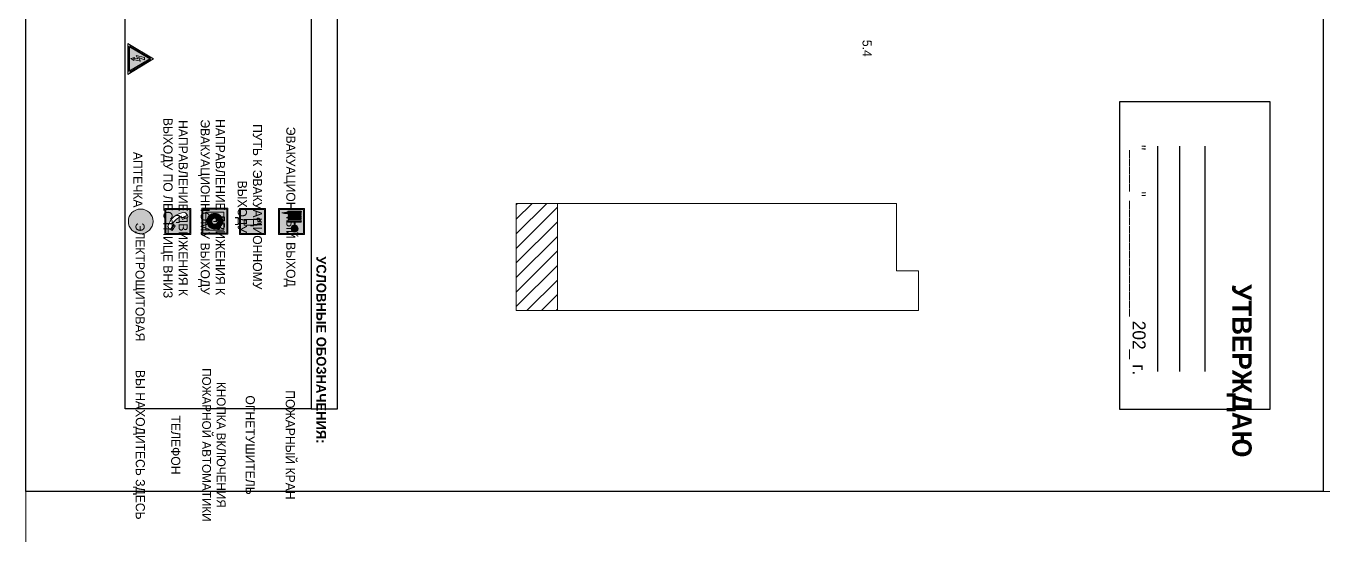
# Model space of a CAD drawing. Header units: millimetres. Extents: x 13810 to 67229, y 12374 to 21950.
# Drawn here: x 30417.2 to 30817.2, y 14536.4 to 14693.5 of the extents above; entities that cross this region are included whole.
import ezdxf

# ---------------------------------------------------------------- set-up
doc = ezdxf.new("R2010")
doc.units = ezdxf.units.MM
doc.styles.add('обычный', font='arial.ttf')

# ---------------------------------------------------------------- blocks, each defined once
blk = doc.blocks.new('A$C3E6D3DDE')
at = {"lineweight": 5}
h = blk.add_hatch(color=40, dxfattribs=at)
h.paths.add_polyline_path([(24.1, 1.45), (16.46, -11.35), (31.74, -11.35)])
h.paths.add_polyline_path([(24.09, -0.46), (30.03, -10.41), (18.14, -10.41)], flags=16)
h.paths.add_polyline_path([(24.54, -3.08), (23.41, -6.02), (25.13, -5.01), (24.33, -8.5), (24.82, -8.27), (23.79, -9.86), (23.4, -8.04), (23.8, -8.43), (24.04, -6.29), (22.39, -7.25), (23.44, -3.08)], flags=0)
h = blk.add_hatch(color=256, dxfattribs=at)
h.paths.add_polyline_path([(24.37, 0.03, 0.567511), (23.82, 0.03), (17.59, -10.4, 0.582454), (17.86, -10.88), (30.32, -10.88, 0.582149), (30.6, -10.4)])
h.paths.add_polyline_path([(24.09, -0.46), (18.14, -10.41), (30.03, -10.41)], flags=16)
h.paths.add_polyline_path([(24.54, -3.08), (23.41, -6.02), (25.13, -5.01), (24.33, -8.5), (24.82, -8.27), (23.79, -9.86), (23.4, -8.04), (23.8, -8.43), (24.04, -6.29), (22.39, -7.25), (23.44, -3.08)], flags=0)
h = blk.add_hatch(color=40, dxfattribs=at)
h.paths.add_polyline_path([(24.09, -0.46), (18.14, -10.41), (30.03, -10.41)])
h.paths.add_polyline_path([(24.82, -8.27), (23.79, -9.86), (23.4, -8.04), (23.8, -8.43), (24.04, -6.29), (22.39, -7.25), (23.44, -3.08), (24.54, -3.08), (23.41, -6.02), (25.13, -5.01), (24.33, -8.5)], flags=16)
at = {"color": 40, "lineweight": 5}
for p, q in [((16.46, -11.35), (24.1, 1.45)), ((24.1, 1.45), (31.74, -11.35))]:
    blk.add_line(p, q, dxfattribs=at)
at = {"lineweight": 5}
for p, q in [((17.59, -10.4), (23.82, 0.03)), ((24.37, 0.03), (30.6, -10.4)), ((18.14, -10.41), (24.09, -0.46)), ((23.44, -3.08), (22.39, -7.25)), ((22.39, -7.25), (24.04, -6.29)), ((23.41, -6.02), (24.54, -3.08)), ((25.13, -5.01), (23.41, -6.02)), ((24.54, -3.08), (23.44, -3.08)), ((24.04, -6.29), (23.8, -8.43)), ((24.09, -0.46), (30.03, -10.41)), ((24.33, -8.5), (25.13, -5.01)), ((17.86, -10.88), (30.32, -10.88)), ((18.14, -10.41), (30.03, -10.41)), ((23.8, -8.43), (23.4, -8.04)), ((23.4, -8.04), (23.79, -9.86)), ((23.79, -9.86), (24.82, -8.27)), ((24.82, -8.27), (24.33, -8.5))]:
    blk.add_line(p, q, dxfattribs=at)
at = {"color": 50, "lineweight": 5}
blk.add_line((31.74, -11.35), (16.46, -11.35), dxfattribs=at)
blk = doc.blocks.new('A$C37112FD5')
at = {"true_color": 0xf5f5ff}
h = blk.add_hatch(color=7, dxfattribs=at)
h.dxf.hatch_style = 1
h.paths.add_polyline_path([(12.8, -7.4), (0, -7.4), (0, -20.2), (12.8, -20.2)])
h.paths.add_polyline_path([(12.29, -7.91), (12.29, -19.69), (0.51, -19.69), (0.51, -7.91)], flags=16)
h.paths.add_polyline_path([(4.98, -9.04, -0.42597), (5.17, -9.22), (5.17, -12.25), (5.17, -15.29, -0.432244), (4.98, -15.47), (4.83, -15.47, -0.42597), (4.64, -15.29), (4.64, -12.25), (4.64, -9.22, -0.432244), (4.83, -9.04)], flags=0)
h.paths.add_polyline_path([(4.28, -9.22), (4.28, -12.25), (4.28, -15.29, -0.432244), (4.09, -15.47), (3.94, -15.47, -0.42597), (3.75, -15.29), (3.75, -12.25), (3.75, -9.22, -0.432244), (3.94, -9.04), (4.09, -9.04, -0.42597)], flags=0)
h.paths.add_polyline_path([(5.72, -9.04), (5.87, -9.04, -0.42597), (6.06, -9.22), (6.06, -12.25), (6.06, -15.29, -0.432244), (5.87, -15.47), (5.72, -15.47, -0.42597), (5.53, -15.29), (5.53, -12.25), (5.53, -9.22, -0.432244)], flags=0)
h.paths.add_polyline_path([(6.42, -8.9), (6.5, -8.9, -0.42597), (6.69, -9.08), (6.69, -12.03), (8.21, -12.03, -15.824349), (8.21, -12.47), (6.69, -12.47), (6.69, -15.42, -0.432244), (6.5, -15.6), (6.42, -15.6)], flags=0)
h.paths.add_polyline_path([(3.39, -9.22), (3.39, -12.25), (3.39, -15.29, -0.432244), (3.2, -15.47), (3.05, -15.47, -0.42597), (2.85, -15.29), (2.85, -12.25), (2.85, -9.22, -0.432244), (3.05, -9.04), (3.2, -9.04, -0.42597)], flags=0)
h.paths.add_polyline_path([(2.5, -9.22), (2.5, -16.71), (1.96, -16.71), (1.96, -9.22, -0.432244), (2.15, -9.04), (2.31, -9.04, -0.42597)], flags=0)
h.paths.add_polyline_path([(1.61, -8.9), (1.61, -15.6), (1.57, -15.6, -0.42597), (1.37, -15.42), (1.37, -12.03), (1.37, -9.09, -0.432244), (1.57, -8.9)], flags=0)
h.paths.add_polyline_path([(9.76, -10.81), (9.76, -12.03), (8.49, -12.03, -0.336371)], flags=0)
h.paths.add_polyline_path([(8.49, -12.47), (9.76, -12.47), (9.76, -13.7, -0.336371)], flags=0)
h.paths.add_polyline_path([(10.11, -10.81, -0.336371), (11.38, -12.03), (10.11, -12.03)], flags=0)
h.paths.add_polyline_path([(10.11, -12.47), (11.38, -12.47, -0.336371), (10.11, -13.7)], flags=0)
h.paths.add_polyline_path([(2.5, -16.84), (2.5, -17.05), (1.97, -17.05), (1.97, -16.84)], flags=0)
h.paths.add_polyline_path([(2.5, -17.24, -0.033778), (2.24, -18.6, -0.033778), (1.97, -17.24)], flags=0)
h = blk.add_hatch(color=242)
h.dxf.hatch_style = 1
h.paths.add_polyline_path([(12.29, -7.91), (0.51, -7.91), (0.51, -19.69), (12.29, -19.69)])
h.paths.add_polyline_path([(6.42, -15.6), (6.42, -8.9), (6.5, -8.9, -0.42597), (6.69, -9.08), (6.69, -12.03), (8.21, -12.03, -15.824349), (8.21, -12.47), (6.69, -12.47), (6.69, -15.42, -0.432244), (6.5, -15.6)], flags=16)
h.paths.add_polyline_path([(5.87, -15.47), (5.72, -15.47, -0.42597), (5.53, -15.29), (5.53, -12.25), (5.53, -9.22, -0.432244), (5.72, -9.04), (5.87, -9.04, -0.42597), (6.06, -9.22), (6.06, -12.25), (6.06, -15.29, -0.432244)], flags=16)
h.paths.add_polyline_path([(4.98, -15.47), (4.83, -15.47, -0.42597), (4.64, -15.29), (4.64, -12.25), (4.64, -9.22, -0.432244), (4.83, -9.04), (4.98, -9.04, -0.42597), (5.17, -9.22), (5.17, -12.25), (5.17, -15.29, -0.432244)], flags=16)
h.paths.add_polyline_path([(4.09, -15.47), (3.94, -15.47, -0.42597), (3.75, -15.29), (3.75, -12.25), (3.75, -9.22, -0.432244), (3.94, -9.04), (4.09, -9.04, -0.42597), (4.28, -9.22), (4.28, -12.25), (4.28, -15.29, -0.432244)], flags=16)
h.paths.add_polyline_path([(3.2, -15.47), (3.05, -15.47, -0.42597), (2.85, -15.29), (2.85, -12.25), (2.85, -9.22, -0.432244), (3.05, -9.04), (3.2, -9.04, -0.42597), (3.39, -9.22), (3.39, -12.25), (3.39, -15.29, -0.432244)], flags=16)
h.paths.add_polyline_path([(2.5, -17.05), (1.97, -17.05), (1.97, -16.84), (2.5, -16.84)], flags=16)
h.paths.add_polyline_path([(2.5, -17.24, -0.033778), (2.24, -18.6, -0.033778), (1.97, -17.24)], flags=16)
h.paths.add_polyline_path([(2.5, -16.71), (1.96, -16.71), (1.96, -9.22, -0.432244), (2.15, -9.04), (2.31, -9.04, -0.42597), (2.5, -9.22)], flags=16)
h.paths.add_polyline_path([(1.61, -15.6), (1.57, -15.6, -0.42597), (1.37, -15.42), (1.37, -12.03), (1.37, -9.09, -0.432244), (1.57, -8.9), (1.61, -8.9)], flags=16)
h.paths.add_polyline_path([(8.49, -12.47), (9.76, -12.47), (9.76, -13.7, -0.336371)], flags=0)
h.paths.add_polyline_path([(10.11, -13.7), (10.11, -12.47), (11.38, -12.47, -0.336371)], flags=0)
h.paths.add_polyline_path([(8.49, -12.03, -0.336371), (9.76, -10.81), (9.76, -12.03)], flags=0)
h.paths.add_polyline_path([(10.11, -12.03), (10.11, -10.81, -0.336371), (11.38, -12.03)], flags=0)
h = blk.add_hatch(color=7, dxfattribs=at)
h.dxf.hatch_style = 1
h.paths.add_polyline_path([(1.61, -8.9), (1.57, -8.9, 0.432244), (1.37, -9.09), (1.37, -12.03), (1.37, -15.42, 0.42597), (1.57, -15.6), (1.61, -15.6)])
h.paths.add_polyline_path([(2.5, -9.22, 0.42597), (2.31, -9.04), (2.15, -9.04, 0.432244), (1.96, -9.22), (1.96, -16.71), (2.5, -16.71)])
h.paths.add_polyline_path([(2.5, -16.84), (1.97, -16.84), (1.97, -17.05), (2.5, -17.05)])
h.paths.add_polyline_path([(2.5, -17.24), (1.97, -17.24, 0.033778), (2.24, -18.6, 0.033778)])
h.paths.add_polyline_path([(3.39, -12.25), (3.39, -9.22, 0.42597), (3.2, -9.04), (3.05, -9.04, 0.432244), (2.85, -9.22), (2.85, -12.25), (2.85, -15.29, 0.42597), (3.05, -15.47), (3.2, -15.47, 0.432244), (3.39, -15.29)])
h.paths.add_polyline_path([(4.28, -12.25), (4.28, -9.22, 0.42597), (4.09, -9.04), (3.94, -9.04, 0.432244), (3.75, -9.22), (3.75, -12.25), (3.75, -15.29, 0.42597), (3.94, -15.47), (4.09, -15.47, 0.432244), (4.28, -15.29)])
h.paths.add_polyline_path([(5.17, -12.25), (5.17, -9.22, 0.42597), (4.98, -9.04), (4.83, -9.04, 0.432244), (4.64, -9.22), (4.64, -12.25), (4.64, -15.29, 0.42597), (4.83, -15.47), (4.98, -15.47, 0.432244), (5.17, -15.29)])
h.paths.add_polyline_path([(6.06, -12.25), (6.06, -9.22, 0.42597), (5.87, -9.04), (5.72, -9.04, 0.432244), (5.53, -9.22), (5.53, -12.25), (5.53, -15.29, 0.42597), (5.72, -15.47), (5.87, -15.47, 0.432244), (6.06, -15.29)])
h.paths.add_polyline_path([(6.69, -12.47), (8.21, -12.47, 15.824349), (8.21, -12.03), (6.69, -12.03), (6.69, -9.08, 0.42597), (6.5, -8.9), (6.42, -8.9), (6.42, -15.6), (6.5, -15.6, 0.432244), (6.69, -15.42)])
h.paths.add_polyline_path([(8.49, -12.47), (9.76, -12.47), (9.76, -13.7, -0.336371)], flags=16)
h.paths.add_polyline_path([(8.49, -12.03, -0.336371), (9.76, -10.81), (9.76, -12.03)], flags=16)
h.paths.add_polyline_path([(10.11, -12.47), (11.38, -12.47, -0.336371), (10.11, -13.7)], flags=16)
h.paths.add_polyline_path([(10.11, -12.03), (10.11, -10.81, -0.336371), (11.38, -12.03)], flags=16)
h = blk.add_hatch(color=242)
h.dxf.hatch_style = 1
h.paths.add_polyline_path([(9.76, -10.81, 0.336371), (8.49, -12.03), (9.76, -12.03)])
h.paths.add_polyline_path([(10.11, -10.81), (10.11, -12.03), (11.38, -12.03, 0.336371)])
h.paths.add_polyline_path([(11.38, -12.47), (10.11, -12.47), (10.11, -13.7, 0.336371)])
h.paths.add_polyline_path([(9.76, -12.47), (8.49, -12.47, 0.336371), (9.76, -13.7)])
at = {"color": 242, "lineweight": 5}
for p, q in [((0, -20.2), (0, -7.4)), ((0, -7.4), (12.8, -7.4)), ((1.37, -12.03), (1.37, -9.08)), ((1.37, -12.03), (1.37, -15.42)), ((1.57, -8.9), (1.61, -8.9)), ((1.61, -8.9), (1.61, -15.6)), ((1.96, -16.71), (1.96, -9.22)), ((2.15, -9.04), (2.31, -9.04)), ((2.5, -16.71), (2.5, -9.22)), ((2.85, -12.25), (2.85, -9.22)), ((2.85, -12.25), (2.85, -15.29)), ((3.05, -9.04), (3.2, -9.04)), ((3.39, -12.25), (3.39, -9.22)), ((3.39, -12.25), (3.39, -15.29)), ((3.75, -12.25), (3.75, -9.22)), ((3.75, -12.25), (3.75, -15.29)), ((3.94, -9.04), (4.09, -9.04)), ((4.28, -12.25), (4.28, -9.22)), ((4.28, -12.25), (4.28, -15.29)), ((4.64, -12.25), (4.64, -9.22)), ((4.64, -12.25), (4.64, -15.29)), ((4.83, -9.04), (4.98, -9.04)), ((5.17, -12.25), (5.17, -9.22)), ((5.17, -12.25), (5.17, -15.29)), ((5.53, -12.25), (5.53, -9.22)), ((5.53, -12.25), (5.53, -15.29)), ((5.72, -9.04), (5.87, -9.04)), ((6.06, -12.25), (6.06, -9.22)), ((6.06, -12.25), (6.06, -15.29)), ((6.42, -8.9), (6.42, -15.6)), ((6.5, -8.9), (6.42, -8.9)), ((6.69, -12.03), (6.69, -9.08)), ((8.21, -12.03), (6.69, -12.03)), ((8.21, -12.47), (6.69, -12.47)), ((6.69, -12.47), (6.69, -15.42)), ((9.76, -12.03), (8.49, -12.03)), ((9.76, -12.47), (8.49, -12.47)), ((9.76, -10.81), (9.76, -12.03)), ((9.76, -12.47), (9.76, -13.7)), ((10.11, -10.81), (10.11, -12.03)), ((11.38, -12.03), (10.11, -12.03)), ((11.38, -12.47), (10.11, -12.47)), ((10.11, -12.47), (10.11, -13.7)), ((12.8, -20.2), (12.8, -7.4)), ((1.57, -15.6), (1.61, -15.6)), ((1.96, -16.71), (2.5, -16.71)), ((1.97, -16.84), (2.5, -16.84)), ((1.97, -17.05), (1.97, -16.84)), ((2.5, -17.05), (1.97, -17.05)), ((1.97, -17.24), (2.5, -17.24)), ((2.5, -16.84), (2.5, -17.05)), ((3.05, -15.47), (3.2, -15.47)), ((3.94, -15.47), (4.09, -15.47)), ((4.83, -15.47), (4.98, -15.47)), ((5.72, -15.47), (5.87, -15.47)), ((6.42, -15.6), (6.5, -15.6)), ((0, -20.2), (12.8, -20.2))]:
    blk.add_line(p, q, dxfattribs=at)
blk.add_lwpolyline([(0.51, -7.91), (12.29, -7.91), (12.29, -19.69), (0.51, -19.69)], close=True, dxfattribs=at)
for centre, radius, start, end in [((1.56, -9.09), 0.182, 87.10267, 180.60715), ((2.15, -9.22), 0.182, 87.10267, 180.60715), ((2.32, -9.22), 0.182, 359.39285, 92.89733), ((3.04, -9.22), 0.182, 87.10267, 180.60715), ((3.21, -9.22), 0.182, 359.39285, 92.89733), ((3.93, -9.22), 0.182, 87.10267, 180.60715), ((4.1, -9.22), 0.182, 359.39285, 92.89733), ((4.82, -9.22), 0.182, 87.10267, 180.60715), ((4.99, -9.22), 0.182, 359.39285, 92.89733), ((5.71, -9.22), 0.182, 87.10267, 180.60715), ((5.88, -9.22), 0.182, 359.39285, 92.89733), ((6.51, -9.09), 0.182, 359.39285, 92.89733), ((9.93, -12.25), 1.74, 187.23185, 172.76815), ((9.93, -12.25), 1.46, 96.99266, 171.35851), ((9.93, -12.25), 1.46, 188.64149, 263.00734), ((9.93, -12.25), 1.46, 8.64149, 83.00734), ((9.93, -12.25), 1.46, 276.99266, 351.35851), ((1.56, -15.42), 0.182, 179.39285, 272.89733), ((12.17, -15.98), 10.27, 187.04098, 194.7793), ((-7.7, -15.98), 10.27, 345.2207, 352.95902), ((3.04, -15.29), 0.182, 179.39285, 272.89733), ((3.21, -15.29), 0.182, 267.10267, 0.60715), ((3.93, -15.29), 0.182, 179.39285, 272.89733), ((4.1, -15.29), 0.182, 267.10267, 0.60715), ((4.82, -15.29), 0.182, 179.39285, 272.89733), ((4.99, -15.29), 0.182, 267.10267, 0.60715), ((5.71, -15.29), 0.182, 179.39285, 272.89733), ((5.88, -15.29), 0.182, 267.10267, 0.60715), ((6.51, -15.42), 0.182, 267.10267, 0.60715)]:
    blk.add_arc(centre, radius, start, end, dxfattribs=at)
blk = doc.blocks.new('A$C7B8C2D5B')
at = {"lineweight": 0}
h = blk.add_hatch(color=5, dxfattribs=at)
h.dxf.hatch_style = 1
h.paths.add_polyline_path([(1.4, -3.02, 1), (-2.11, -3.02, 1)])
at = {"color": 5, "lineweight": 0}
blk.add_circle((-0.36, -3.02), 1.75, dxfattribs=at)
blk = doc.blocks.new('A$C456E1F9C')
at = {"lineweight": 5}
h = blk.add_hatch(color=242, dxfattribs=at)
h.paths.add_polyline_path([(0.51, -1.47), (0.51, -13.26), (12.29, -13.26), (12.29, -1.47)])
h.paths.add_polyline_path([(5.42, -4.95, -0.254479), (4.78, -5.4), (3.52, -2.53, -0.209735), (4.23, -2.4)], flags=16)
h.paths.add_polyline_path([(8.53, -8.6), (10.87, -10.17), (10.54, -10.76), (8.03, -9.13, -0.192251)], flags=16)
h.paths.add_polyline_path([(4.61, -5.49, 0.005518), (3.87, -5.72, 0.128647), (7.49, -10.01, 0.00809), (7.83, -9.33), (10.47, -10.97, -0.16736), (8.99, -12.25, -0.327862), (1.95, -3.95, -0.166952), (3.36, -2.62)], flags=16)
at = {"color": 242, "lineweight": 5}
for p, q in [((0, -13.77), (0, -0.97)), ((12.8, -0.97), (0, -0.97)), ((4.61, -5.49), (3.36, -2.62)), ((3.52, -2.53), (4.78, -5.4)), ((4.23, -2.4), (5.42, -4.95)), ((12.8, -13.77), (12.8, -0.97)), ((7.83, -9.33), (10.47, -10.97)), ((8.03, -9.13), (10.54, -10.76)), ((10.81, -10.12), (8.53, -8.6)), ((10.54, -10.76), (10.8, -10.3)), ((10.8, -10.3), (10.81, -10.12)), ((0, -13.77), (12.8, -13.77))]:
    blk.add_line(p, q, dxfattribs=at)
blk.add_lwpolyline([(0.51, -1.47), (12.29, -1.47), (12.29, -13.26), (0.51, -13.26)], close=True, dxfattribs=at)
for centre, radius, start, end in [((4.59, -5.34), 2.99, 114.28453, 152.19739), ((11.12, -3.31), 9.19, 183.99153, 256.60086), ((4.02, -3.27), 0.891, 76.32839, 123.70924), ((14.98, -39.1), 35.17, 107.14873, 108.41345), ((13.86, -0.94), 11.08, 205.55365, 234.87622), ((4.68, -4.59), 0.824, 276.9621, 334.07228), ((-13.31, 0.8), 23.44, 332.54871, 334.40268), ((8.94, -9.5), 0.989, 114.40924, 157.93883), ((7.87, -9.46), 3, 291.92908, 329.9329)]:
    blk.add_arc(centre, radius, start, end, dxfattribs=at)
blk = doc.blocks.new('A$C54414219')
at = {"true_color": 0xffffff}
h = blk.add_hatch(color=7, dxfattribs=at)
h.paths.add_polyline_path([(2.39, -9.45), (2.39, -18.3), (11.23, -18.3), (11.23, -9.45)], flags=0)
h.paths.add_polyline_path([(10.71, -13.87, -1), (2.92, -13.87, -1)], flags=0)
h.paths.add_polyline_path([(8.3, -13.87, -1), (5.33, -13.87, -1)], flags=0)
h.paths.add_polyline_path([(0.41, -7.47), (0.41, -20.27), (13.21, -20.27), (13.21, -7.47)])
h.paths.add_polyline_path([(0.92, -19.77), (12.71, -19.77), (12.71, -7.98), (0.92, -7.98)], flags=16)
h.paths.add_polyline_path([(11.23, -9.45), (11.23, -18.3), (2.39, -18.3), (2.39, -9.45)], flags=0)
at = {"lineweight": 5}
h = blk.add_hatch(color=242, dxfattribs=at)
h.paths.add_polyline_path([(12.71, -7.98), (0.92, -7.98), (0.92, -19.77), (12.71, -19.77)])
h.paths.add_polyline_path([(11.23, -18.3), (2.39, -18.3), (2.39, -9.45), (11.23, -9.45)], flags=16)
h.paths.add_polyline_path([(10.71, -13.87, -1), (2.92, -13.87, -1)], flags=0)
h.paths.add_polyline_path([(8.3, -13.87, -1), (5.33, -13.87, -1)], flags=0)
at = {"true_color": 0xffffff}
h = blk.add_hatch(color=7, dxfattribs=at)
h.paths.add_polyline_path([(2.39, -9.45), (2.39, -18.3), (11.23, -18.3), (11.23, -9.45)])
h.paths.add_polyline_path([(10.71, -13.87, -1), (2.92, -13.87, -1)], flags=16)
h.paths.add_polyline_path([(8.3, -13.87, -1), (5.33, -13.87, -1)], flags=0)
at = {"lineweight": 5}
h = blk.add_hatch(color=242, dxfattribs=at)
h.paths.add_polyline_path([(2.92, -13.87, 1), (10.71, -13.87, 1)])
h.paths.add_polyline_path([(8.3, -13.87, -1), (5.33, -13.87, -1)], flags=16)
at = {"color": 242, "lineweight": 5}
for p, q in [((0.41, -20.27), (0.41, -7.47)), ((0.41, -7.47), (13.21, -7.47)), ((0.41, -7.47), (13.21, -7.47)), ((13.21, -20.27), (13.21, -7.47)), ((0.41, -20.27), (13.21, -20.27))]:
    blk.add_line(p, q, dxfattribs=at)
for points in [[(0.92, -7.98), (12.71, -7.98), (12.71, -19.77), (0.92, -19.77)], [(2.39, -9.45), (11.23, -9.45), (11.23, -18.3), (2.39, -18.3)]]:
    blk.add_lwpolyline(points, close=True, dxfattribs=at)
for radius in [3.89, 1.49]:
    blk.add_circle((6.81, -13.87), radius, dxfattribs=at)
blk = doc.blocks.new('A$C3AD82952')
at = {"true_color": 0xf5f5ff}
h = blk.add_hatch(color=7, dxfattribs=at)
h.dxf.hatch_style = 1
h.paths.add_polyline_path([(8.21, 8.73, 0.414214), (7.89, 9.05), (7.22, 9.05), (7.22, 9.92), (7.59, 9.92, 1), (7.57, 10.36), (7.22, 10.36), (7.22, 10.6), (6.43, 10.6), (6.43, 10.36), (6.01, 10.36), (4.74, 9.59), (4.74, 8.69), (4.98, 8.73), (4.98, 9.26), (6.12, 9.91), (6.43, 9.91), (6.43, 9.05), (5.76, 9.05, 0.414214), (5.44, 8.73), (5.44, 2.2), (8.21, 2.2)], flags=0)
h.paths.add_polyline_path([(12.8, 12.8), (0, 12.8), (0, 0), (12.8, 0)])
h.paths.add_polyline_path([(0.51, 12.29), (12.29, 12.29), (12.29, 0.51), (0.51, 0.51)], flags=16)
h.paths.add_polyline_path([(4.74, 9.59), (6.01, 10.36), (6.43, 10.36), (6.43, 10.6), (7.22, 10.6), (7.22, 10.36), (7.59, 10.36, -0.94586), (7.59, 9.92), (7.22, 9.92), (7.22, 9.05), (7.89, 9.05, -0.414214), (8.21, 8.73), (8.21, 2.2), (5.44, 2.2), (5.44, 8.73, -0.414214), (5.76, 9.05), (6.43, 9.05), (6.43, 9.91), (6.12, 9.91), (4.98, 9.26), (4.98, 8.73), (4.74, 8.69)], flags=0)
h = blk.add_hatch(color=242)
h.dxf.hatch_style = 1
h.paths.add_polyline_path([(12.29, 12.29), (0.51, 12.29), (0.51, 0.51), (12.29, 0.51)])
h.paths.add_polyline_path([(4.74, 8.69), (4.74, 9.59), (6.01, 10.36), (6.43, 10.36), (6.43, 10.6), (7.22, 10.6), (7.22, 10.36), (7.59, 10.36, -0.94586), (7.59, 9.92), (7.22, 9.92), (7.22, 9.05), (7.89, 9.05, -0.414214), (8.21, 8.73), (8.21, 2.2), (5.44, 2.2), (5.44, 8.73, -0.414214), (5.76, 9.05), (6.43, 9.05), (6.43, 9.91), (6.12, 9.91), (4.98, 9.26), (4.98, 8.73)], flags=16)
h = blk.add_hatch(color=7, dxfattribs=at)
h.dxf.hatch_style = 1
h.paths.add_polyline_path([(8.21, 8.73, 0.414214), (7.89, 9.05), (7.22, 9.05), (7.22, 9.92), (7.59, 9.92, 1), (7.57, 10.36), (7.22, 10.36), (7.22, 10.6), (6.43, 10.6), (6.43, 10.36), (6.01, 10.36), (4.74, 9.59), (4.74, 8.69), (4.98, 8.73), (4.98, 9.26), (6.12, 9.91), (6.43, 9.91), (6.43, 9.05), (5.76, 9.05, 0.414214), (5.44, 8.73), (5.44, 2.2), (8.21, 2.2)])
at = {"color": 242, "lineweight": 5}
for p, q in [((0, 0), (0, 12.8)), ((0, 12.8), (12.8, 12.8)), ((6.01, 10.36), (4.74, 9.59)), ((4.74, 9.59), (4.74, 8.69)), ((4.74, 8.69), (4.98, 8.73)), ((4.98, 9.26), (6.12, 9.91)), ((4.98, 8.73), (4.98, 9.26)), ((5.44, 2.2), (5.44, 8.73)), ((5.76, 9.05), (6.43, 9.05)), ((6.01, 10.36), (6.43, 10.36)), ((6.12, 9.91), (6.43, 9.91)), ((7.22, 10.6), (6.43, 10.6)), ((6.43, 10.6), (6.43, 10.36)), ((6.43, 9.91), (6.43, 9.05)), ((7.22, 10.36), (7.22, 10.6)), ((7.59, 10.36), (7.22, 10.36)), ((7.22, 9.05), (7.22, 9.92)), ((7.59, 9.92), (7.22, 9.92)), ((7.89, 9.05), (7.22, 9.05)), ((8.21, 2.2), (8.21, 8.73)), ((12.8, 0), (12.8, 12.8)), ((0, 0), (12.8, 0)), ((5.44, 2.2), (8.21, 2.2))]:
    blk.add_line(p, q, dxfattribs=at)
blk.add_lwpolyline([(0.51, 12.29), (12.29, 12.29), (12.29, 0.51), (0.51, 0.51)], close=True, dxfattribs=at)
for centre, radius, start, end in [((5.76, 8.73), 0.32, 90, 180), ((7.58, 10.14), 0.223, 273.18746, 86.81254), ((7.89, 8.73), 0.32, 0, 90)]:
    blk.add_arc(centre, radius, start, end, dxfattribs=at)

msp = doc.modelspace()

# ---------------------------------------------------------------- hatches: boundary and pattern name
at = {"lineweight": 0, "true_color": 0x000000}
h = msp.add_hatch(dxfattribs=at)
h.set_pattern_fill('ANSI31', color=18)
h.set_pattern_definition([(45, (14132.7595, 7887.863), (-2.24506403, 2.24506403), [])])
h.paths.add_polyline_path([(30581.11, 14638.74), (30568.42, 14638.74), (30568.42, 14605.68), (30581.11, 14605.68)])

# ---------------------------------------------------------------- linework, layer by layer
at = {"color": 126, "true_color": 0x008754}
msp.add_lwpolyline([(30817.22, 15149.86), (30817.22, 14549.86), (30417.22, 14549.86), (30417.22, 15149.86)], close=True, dxfattribs=at)
for points in [[(30505.22, 14719.12), (30505.22, 14575.35), (30447.82, 14575.35), (30447.82, 14719.12)], [(30505.22, 14719.12), (30505.22, 14575.35), (30513.27, 14575.35), (30513.27, 14719.12)], [(30800.8, 14670.14), (30800.8, 14575.14), (30754.59, 14575.14), (30754.59, 14670.14)]]:
    msp.add_lwpolyline(points, close=True)
for points in [[(30766.2, 14656.39), (30766.2, 14586.86)], [(30772.99, 14656.39), (30772.99, 14586.86)], [(30780.75, 14656.39), (30780.75, 14586.86)]]:
    msp.add_lwpolyline(points)
at = {"lineweight": 0}
for points in [[(30581.11, 14605.68), (30568.42, 14605.68), (30568.42, 14638.74), (30581.11, 14638.74)], [(30685.67, 14617.96), (30692.43, 14617.96), (30692.43, 14605.68), (30581.11, 14605.68), (30581.11, 14638.74), (30685.67, 14638.74), (30685.67, 14617.96)]]:
    msp.add_lwpolyline(points, dxfattribs=at)
at = {"color": 126, "lineweight": 0, "true_color": 0x008754}
msp.add_lwpolyline([(30417.22, 14549.86), (31017.22, 14549.86), (31017.22, 14154.86), (30417.22, 14154.86)], close=True, dxfattribs=at)

# ---------------------------------------------------------------- block references
at = {"rotation": 270}
for name, p, xscale, yscale, zscale in [('A$C3E6D3DDE', (30455.69, 14698.33), 0.625, 0.625, 0.625), ('A$C7B8C2D5B', (30459.18, 14632.39), 2.177419353276491, 2.177419353276491, 2.177419353276491), ('A$C456E1F9C', (30468.64, 14637.17), 0.625, 0.625, 0.625), ('A$C54414219', (30484.11, 14637.48), 0.625, 0.625, 0.625), ('A$C3AD82952', (30483.1, 14637.17), 0.625, 0.625, 0.625), ('A$C37112FD5', (30507.71, 14637.17), 0.6249984004534781, 0.6249984004534781, 0.6249984004534781)]:
    msp.add_blockref(name, p, dxfattribs=dict(at, xscale=xscale, yscale=yscale, zscale=zscale))

# ---------------------------------------------------------------- texts
at = {"lineweight": 0, "attachment_point": 5, "rotation": 270, "style": 'обычный'}
for s, insert, char_height, width in [('\\pi-8.4,l8.4,t8.4;{\\fProxima Nova Rg|b0|i0|c0|p2;5.4\\H1.1667x; }', (30676.58, 14686.55), 2.8, 126.6484), ('\\pi-8.4,l8.4,t8.4;{\\fProxima Nova Rg|b0|i0|c204|p2;НАПРАВЛЕНИЕ ДВИЖЕНИЯ К \\PВЫХОДУ ПО ЛЕСТНИЦЕ ВНИЗ}', (30462.95, 14637.29), 2.8, 126.6484), ('\\pi-8.4,l8.4,t8.4;{\\fProxima Nova Rg|b0|i0|c204|p2;НАПРАВЛЕНИЕ ДВИЖЕНИЯ К \\PЭВАКУАЦИОННОМУ ВЫХОДУ}', (30474.43, 14637.58), 2.8, 126.6484), ('\\pi-8.4,l8.4,t8.4;{\\fProxima Nova Rg|b0|i0|c204|p2;ПУТЬ К ЭВАКУАЦИОННОМУ \\PВЫХОДУ }', (30485.87, 14637.68), 2.8, 126.6484), ('\\pi-8.4,l8.4,t8.4;{\\fProxima Nova Rg|b0|i0|c204|p2;ЭВАКУАЦИОННЫЙ ВЫХОД\\H1.6404x; }', (30498.49, 14637.69), 2.8, 126.6484), ('{\\fArial Narrow|b0|i0|c204|p34;"_____" ______________ \\fProxima Nova Rg|b0|i0|c204|p2;202_ г. }', (30759.92, 14621.24), 4, 78.6503), ('\\pi-8.4,l8.4,t8.4;{\\fProxima Nova Rg|b0|i0|c204|p2;АПТЕЧКА\\H1.1667x; }', (30451.73, 14646.03), 2.8, 126.6484), ('\\pi-8.4,l8.4,t8.4;{\\fProxima Nova Rg|b0|i0|c204|p2;ЭЛЕКТРОЩИТОВАЯ\\H1.1997x; }', (30452, 14614.5), 2.8, 126.6484), ('{\\fProxima Nova Rg|b1|i0|c204|p2;УСЛОВНЫЕ ОБОЗНАЧЕНИЯ:\\H1.1997x; }', (30508.27, 14593.54), 3, 175.1736), ('\\pi-18,l18,t18;{\\fProxima Nova Rg|b1|i0|c204|p2;УТВЕРЖДАЮ\\H1.1997x; }', (30791.33, 14587.1), 6, 126.6484), ('\\pi-8.4,l8.4,t8.4;{\\fProxima Nova Rg|b0|i0|c204|p2;ВЫ НАХОДИТЕСЬ ЗДЕСЬ\\H1.1997x; }', (30452.08, 14564.28), 2.8, 126.6484), ('\\pi-8.1,l8.1,t8.1;{\\fProxima Nova Rg|b0|i0|c204|p2;КНОПКА ВКЛЮЧЕНИЯ\\PПОЖАРНОЙ АВТОМАТИКИ}', (30475.15, 14564.26), 2.7, 126.6484), ('\\pi-8.4,l8.4,t8.4;{\\fProxima Nova Rg|b0|i0|c204|p2;ПОЖАРНЫЙ КРАН\\H1.6404x; }', (30498.72, 14564.23), 2.8, 126.6484), ('\\pi-8.4,l8.4,t8.4;{\\fProxima Nova Rg|b0|i0|c204|p2;ОГНЕТУШИТЕЛЬ\\H1.1997x; }', (30486.37, 14564.2), 2.8, 126.6484), ('\\pi-8.4,l8.4,t8.4;{\\fProxima Nova Rg|b0|i0|c204|p2;ТЕЛЕФОН\\H1.1997x; }', (30463.39, 14564.22), 2.8, 126.6484)]:
    msp.add_mtext(s, dxfattribs=dict(at, insert=insert, char_height=char_height, width=width))

doc.saveas('drawing.dxf')
